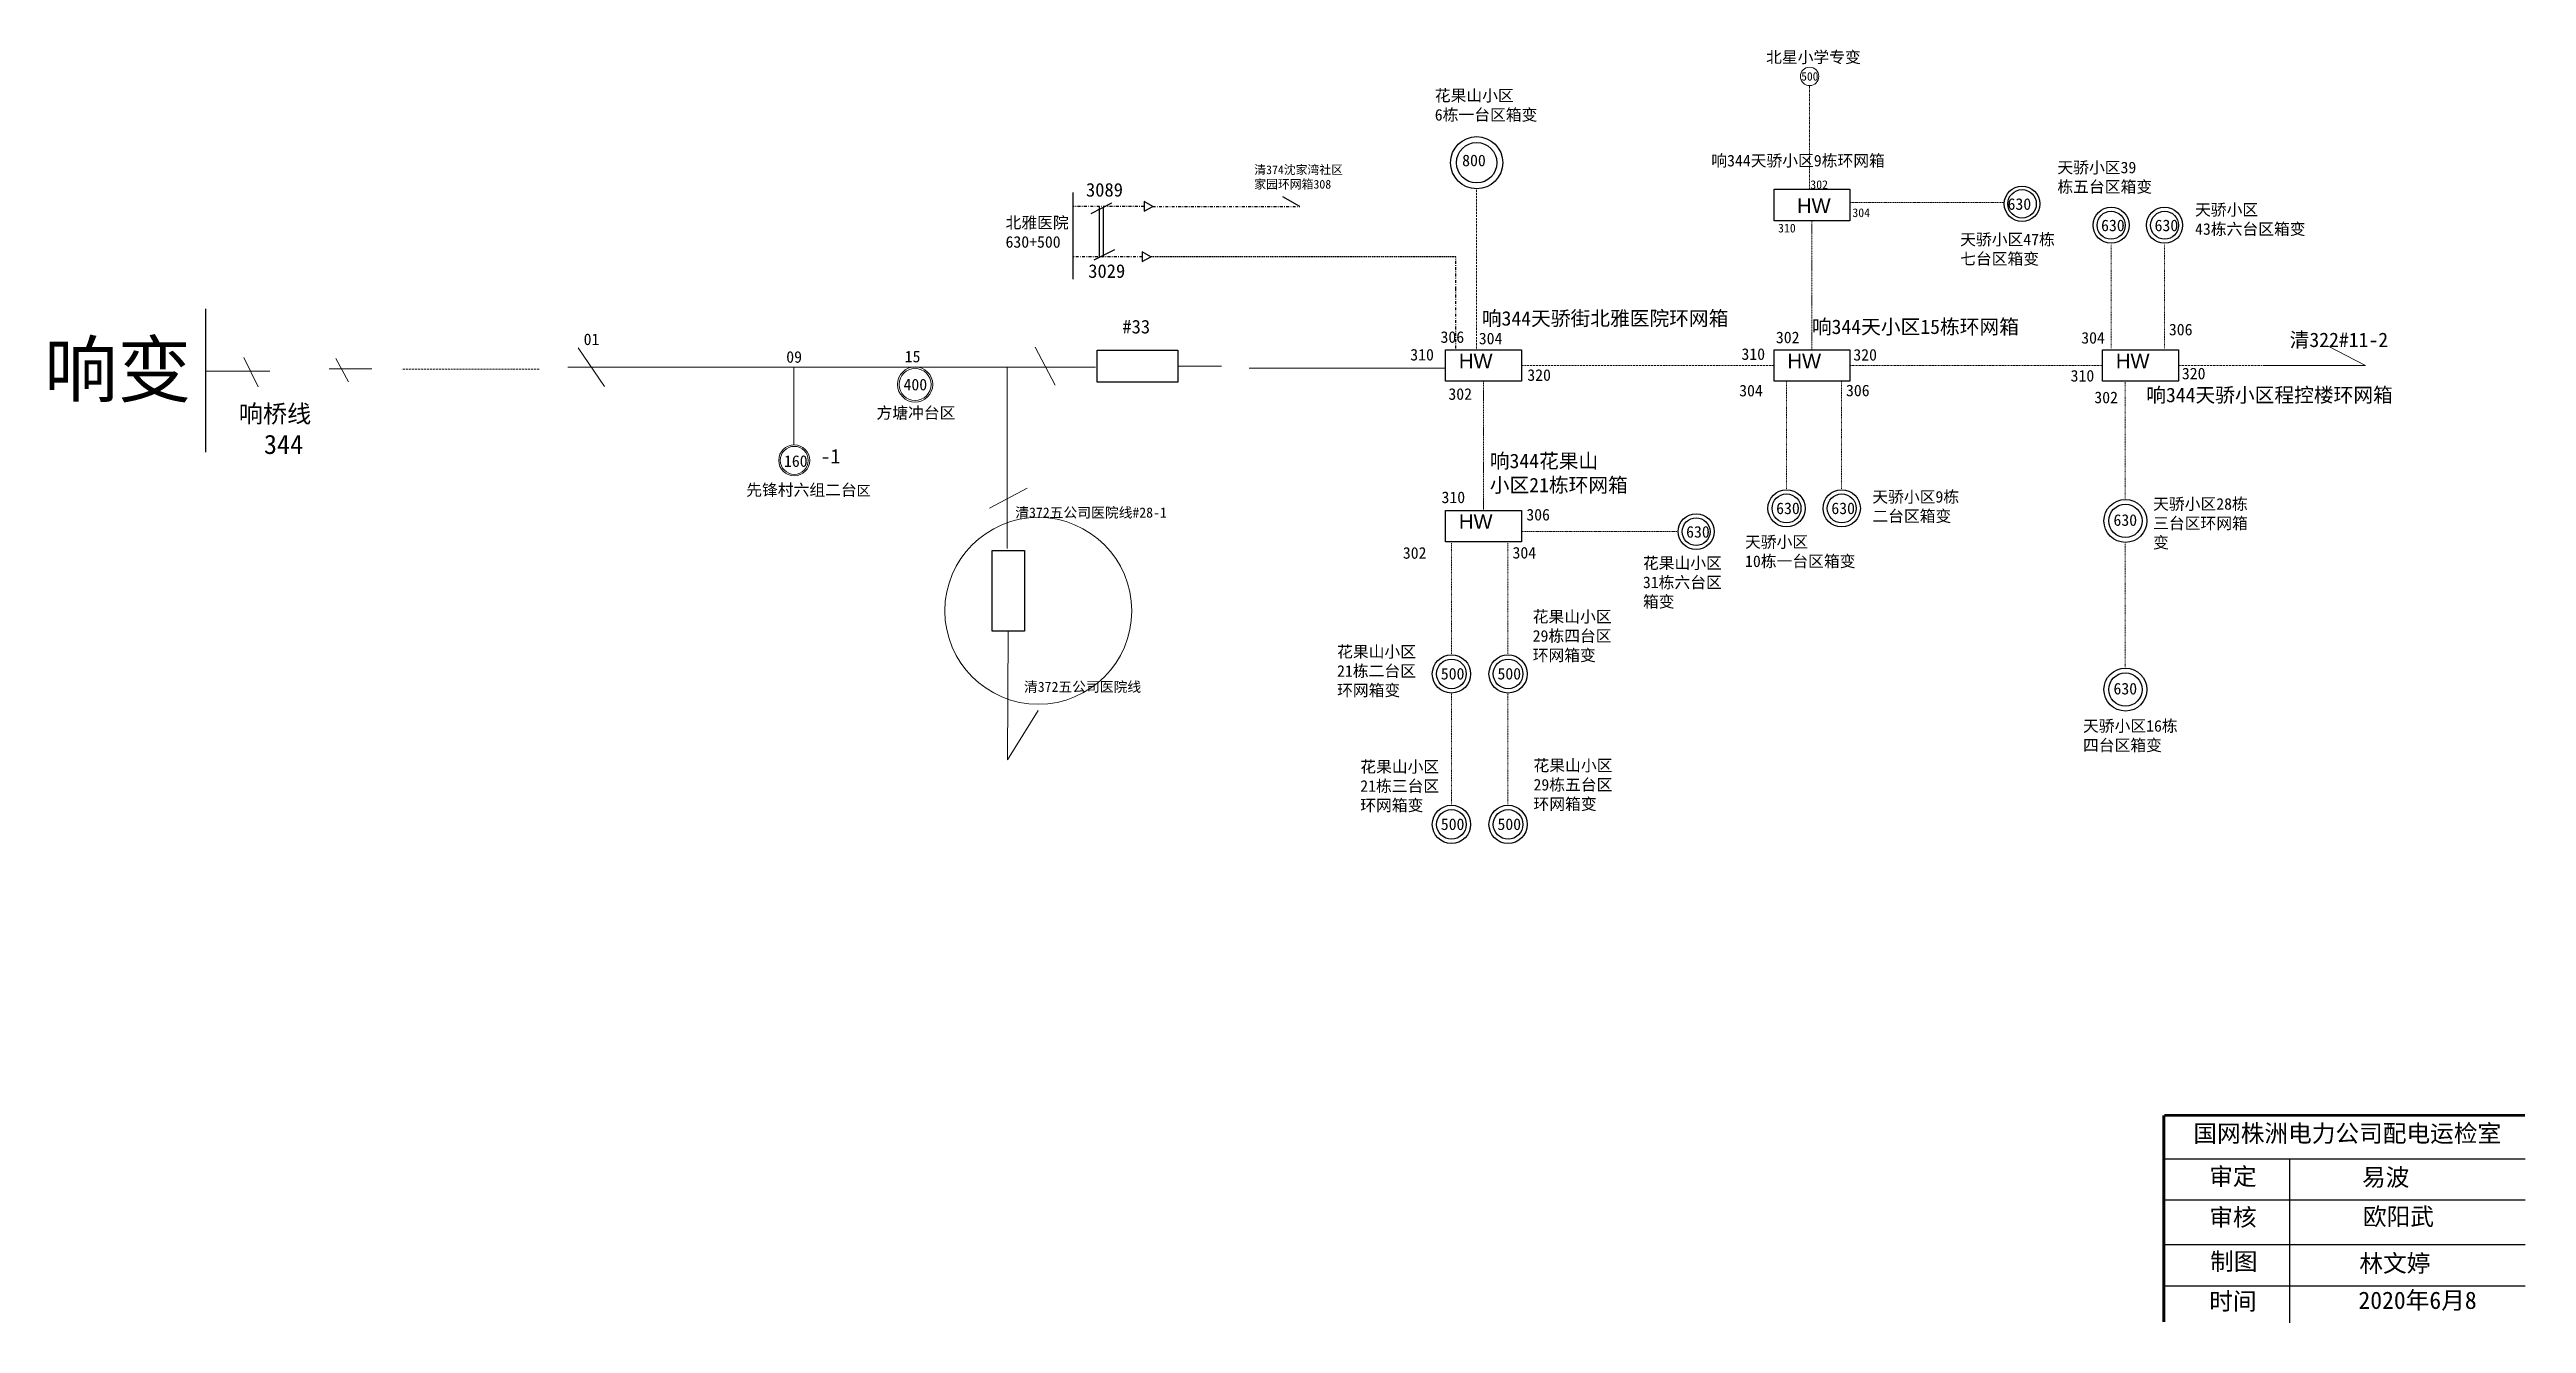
# Model space of a CAD drawing. Header units: millimetres. Extents: x -10679 to -10251, y 620 to 840.
import ezdxf

# ---------------------------------------------------------------- set-up
doc = ezdxf.new("R2010")
doc.units = ezdxf.units.MM
doc.linetypes.add('DASHDOT', pattern=[1, 0.5, -0.25, 0, -0.25])
doc.linetypes.add('DASHED2', pattern=[0.375, 0.25, -0.125])
doc.styles.add('_txtstyle_2.00_0_0', font='simsun.ttc', dxfattribs={"height": 2})
doc.styles.add('_txtstyle_2.50_0_0', font='simsun.ttc', dxfattribs={"height": 2.5})
doc.styles.add('SimSun_txtstyle_1.00_0_0', font='', dxfattribs={"height": 1})
doc.styles.add('SimSun_txtstyle_100.00_0_0100', font='', dxfattribs={"height": 100})
doc.styles.add('SimSun_txtstyle_2.30_0_0', font='', dxfattribs={"height": 2.3})
doc.styles.add('SimSun_txtstyle_3.00_0_0', font='', dxfattribs={"height": 3})
doc.styles.add('SimSun_txtstyle_7.00_0_0', font='', dxfattribs={"height": 7})
doc.styles.add('仿宋_txtstyle_2.00_0_0', font='simfang.ttf', dxfattribs={"height": 2})
doc.styles.add('仿宋_txtstyle_2.35_0_0', font='simfang.ttf', dxfattribs={"height": 2.350953})
doc.styles.add('仿宋_txtstyle_200.00_0_0200', font='simfang.ttf', dxfattribs={"height": 200})
doc.styles.add('字体', font='', dxfattribs={"height": 2.3})
doc.styles.add('宋体_txtstyle_1.75_0_0', font='', dxfattribs={"height": 1.747321})
doc.styles.add('宋体_txtstyle_3.00_0_0', font='', dxfattribs={"height": 3})
doc.styles.add('宋体_txtstyle_300.00_0_0300', font='', dxfattribs={"height": 300})
doc.styles.get('SimSun_txtstyle_1.00_0_0').set_extended_font_data('SimSun')
doc.styles.get('SimSun_txtstyle_100.00_0_0100').set_extended_font_data('SimSun')
doc.styles.get('SimSun_txtstyle_2.30_0_0').set_extended_font_data('SimSun')
doc.styles.get('SimSun_txtstyle_3.00_0_0').set_extended_font_data('SimSun')
doc.styles.get('SimSun_txtstyle_7.00_0_0').set_extended_font_data('SimSun')
doc.styles.get('字体').set_extended_font_data('SimSun')
doc.styles.get('宋体_txtstyle_1.75_0_0').set_extended_font_data('宋体')
doc.styles.get('宋体_txtstyle_3.00_0_0').set_extended_font_data('宋体')
doc.styles.get('宋体_txtstyle_300.00_0_0300').set_extended_font_data('宋体')

msp = doc.modelspace()

# ---------------------------------------------------------------- linework, layer by layer
at = {"color": 7, "linetype": 'DASHED2', "lineweight": 0, "ltscale": 0.595448}
msp.add_line((-10374.61, 833.67), (-10374.61, 815.75), dxfattribs=at)
for p, q in [((-10501.85, 800.22), (-10501.85, 815.17)), ((-10498.77, 811.57), (-10495.2, 813.4)), ((-10462.69, 812.79), (-10465.62, 814.42)), ((-10497.34, 812.79), (-10497.34, 803.99)), ((-10496.6, 804.16), (-10496.6, 812.63)), ((-10498.22, 803.54), (-10494.66, 805.36))]:
    msp.add_line(p, q)
at = {"color": 7, "linetype": 'DASHED2', "lineweight": 0, "ltscale": 1.443101}
msp.add_line((-10432.14, 815.64), (-10432.14, 787.99), dxfattribs=at)
at = {"color": 7, "linetype": 'DASHED2', "lineweight": 0, "ltscale": 0.835822}
for p, q in [((-10367.65, 813.48), (-10341.09, 813.48)), ((-10424.35, 756.59), (-10397.47, 756.59))]:
    msp.add_line(p, q, dxfattribs=at)
at = {"linetype": 'DASHDOT'}
for p, q in [((-10489.59, 812.79), (-10501.85, 812.79)), ((-10488.12, 812.79), (-10462.69, 812.79)), ((-10489.92, 804.09), (-10501.85, 804.09)), ((-10435.71, 798.46), (-10435.71, 804.09)), ((-10435.71, 788.23), (-10435.71, 798.46))]:
    msp.add_line(p, q, dxfattribs=at)
at = {"color": 7, "linetype": 'DASHED2', "lineweight": 0, "ltscale": 0.763077}
for p, q in [((-10374.17, 787.99), (-10374.17, 810.31)), ((-10430.95, 760.23), (-10430.95, 782.55))]:
    msp.add_line(p, q, dxfattribs=at)
at = {"color": 7, "linetype": 'DASHED2', "lineweight": 0, "ltscale": 0.348394}
for p, q in [((-10322.48, 788.26), (-10322.48, 806.28)), ((-10313.24, 788.26), (-10313.24, 806.28)), ((-10378.59, 763.98), (-10378.59, 782.59)), ((-10369.05, 763.98), (-10369.05, 782.59)), ((-10320.02, 762.31), (-10320.02, 782.55)), ((-10436.5, 735.45), (-10436.5, 754.55)), ((-10426.71, 735.45), (-10426.71, 754.55)), ((-10320.02, 733.16), (-10320.02, 754.57)), ((-10436.5, 709.44), (-10436.5, 728.54)), ((-10426.71, 709.44), (-10426.71, 728.54))]:
    msp.add_line(p, q, dxfattribs=at)
at = {"linetype": 'DASHED2'}
msp.add_line((-10435.71, 804.09), (-10488.53, 804.09), dxfattribs=at)
at = {"color": 7, "linetype": 'Continuous', "lineweight": 30, "ltscale": 1.638433}
msp.add_line((-10651.85, 795.07), (-10651.85, 770.33), dxfattribs=at)
at = {"color": 7, "linetype": 'Continuous', "lineweight": 0, "ltscale": 1.527333}
msp.add_line((-10587.44, 788.35), (-10582.86, 781.63), dxfattribs=at)
at = {"color": 7, "linetype": 'Continuous', "lineweight": 0, "ltscale": 0.730551}
for p, q in [((-10505, 781.91), (-10508.44, 788.44)), ((-10516.33, 760.63), (-10509.81, 764.06))]:
    msp.add_line(p, q, dxfattribs=at)
at = {"color": 20, "linetype": 'Continuous', "lineweight": 0, "ltscale": 1.459991, "true_color": 0xef4810}
msp.add_line((-10278.51, 785.27), (-10285.05, 788.66), dxfattribs=at)
at = {"color": 7, "linetype": 'Continuous', "lineweight": 0, "ltscale": 1.444438}
for p, q in [((-10640.7, 784.33), (-10651.82, 784.33)), ((-10645.18, 786.64), (-10642.72, 781.59)), ((-10623.07, 784.68), (-10630.46, 784.68)), ((-10629.29, 786.5), (-10627.12, 782.45))]:
    msp.add_line(p, q, dxfattribs=at)
at = {"color": 7, "linetype": 'DASHED2', "lineweight": 0, "ltscale": 1.375285}
msp.add_line((-10594.15, 784.66), (-10617.91, 784.66), dxfattribs=at)
at = {"color": 7, "linetype": 'Continuous', "lineweight": 0, "ltscale": 2.705556}
msp.add_line((-10589.18, 784.99), (-10529.44, 784.99), dxfattribs=at)
at = {"color": 7, "linetype": 'Continuous', "lineweight": 0, "ltscale": 1.346492}
msp.add_line((-10550.15, 784.99), (-10550.15, 771.62), dxfattribs=at)
at = {"color": 7, "linetype": 'Continuous', "lineweight": 0, "ltscale": 1.42245}
for p, q in [((-10529.44, 784.99), (-10498.02, 784.99)), ((-10513.26, 785.07), (-10513.26, 753.64))]:
    msp.add_line(p, q, dxfattribs=at)
at = {"color": 7, "linetype": 'Continuous', "lineweight": 0, "ltscale": 0.196482}
msp.add_line((-10483.75, 785.17), (-10476.24, 785.17), dxfattribs=at)
at = {"color": 7, "linetype": 'Continuous', "lineweight": 0, "ltscale": 0.835822}
msp.add_line((-10471.46, 784.81), (-10437.66, 784.81), dxfattribs=at)
at = {"color": 7, "linetype": 'DASHED2', "lineweight": 0, "ltscale": 1.356859}
msp.add_line((-10424.39, 785.27), (-10380.73, 785.27), dxfattribs=at)
at = {"color": 7, "linetype": 'DASHED2', "lineweight": 0, "ltscale": 0.652022}
msp.add_line((-10367.61, 785.27), (-10323.96, 785.27), dxfattribs=at)
at = {"color": 7, "linetype": 'DASHED2', "lineweight": 0, "ltscale": 1.459991}
msp.add_line((-10310.84, 785.27), (-10296.39, 785.27), dxfattribs=at)
at = {"color": 20, "linetype": 'Continuous', "lineweight": 0, "ltscale": 0.584246, "true_color": 0xef4810}
msp.add_line((-10296.18, 785.27), (-10278.51, 785.27), dxfattribs=at)
at = {"color": 1, "linetype": 'Continuous', "lineweight": 0, "ltscale": 0.196482}
msp.add_line((-10513.07, 739.37), (-10513.23, 717.15), dxfattribs=at)
at = {"color": 1, "linetype": 'Continuous', "lineweight": 0, "ltscale": 1.368979}
msp.add_line((-10513.23, 717.15), (-10507.89, 725.63), dxfattribs=at)
at = {"linetype": 'Continuous'}
for p, q in [((-10313.3, 648.18), (-10250.93, 648.18)), ((-10291.65, 648.17), (-10291.65, 619.84)), ((-10313.3, 641.08), (-10250.93, 641.08)), ((-10313.3, 633.33), (-10250.93, 633.33)), ((-10313.3, 626.22), (-10250.93, 626.22))]:
    msp.add_line(p, q, dxfattribs=at)
for points in [[(-10488.12, 812.79), (-10489.59, 813.64), (-10489.59, 811.95)], [(-10488.45, 804.09), (-10489.92, 804.93), (-10489.92, 803.24)]]:
    msp.add_lwpolyline(points, close=True)
for points in [[(-10380.73, 815.75), (-10367.61, 815.75), (-10367.61, 810.31), (-10380.73, 810.31)], [(-10497.69, 782.38), (-10497.69, 787.96), (-10483.75, 787.96), (-10483.75, 782.38)], [(-10437.51, 787.99), (-10424.39, 787.99), (-10424.39, 782.55), (-10437.51, 782.55)], [(-10380.73, 787.99), (-10367.61, 787.99), (-10367.61, 782.55), (-10380.73, 782.55)], [(-10323.96, 787.99), (-10310.84, 787.99), (-10310.84, 782.55), (-10323.96, 782.55)], [(-10437.51, 760.23), (-10424.39, 760.23), (-10424.39, 754.79), (-10437.51, 754.79)], [(-10515.86, 753.31), (-10510.28, 753.31), (-10510.28, 739.37), (-10515.86, 739.37)]]:
    msp.add_lwpolyline(points, close=True, dxfattribs=at)
at = {"linetype": 'Continuous', "const_width": 0.5}
for points in [[(-10313.34, 655.68), (-10313.34, 619.96)], [(-10313.3, 655.68), (-10250.93, 655.68)]]:
    msp.add_lwpolyline(points, dxfattribs=at)
at = {"color": 7, "linetype": 'Continuous', "lineweight": 0, "ltscale": 0.566941}
msp.add_circle((-10374.59, 835.25), 1.59, dxfattribs=at)
at = {"linetype": 'Continuous'}
for centre, radius in [((-10432.12, 820.33), 4.51), ((-10432.12, 820.33), 3.49), ((-10337.86, 813.23), 3.07), ((-10337.86, 813.23), 2.46), ((-10322.47, 809.52), 3.12), ((-10322.47, 809.52), 2.42), ((-10313.23, 809.52), 3.12), ((-10313.23, 809.52), 2.42), ((-10378.57, 760.59), 3.22), ((-10378.57, 760.59), 2.5), ((-10369.03, 760.59), 3.22), ((-10369.03, 760.59), 2.5), ((-10320, 758.42), 3.71), ((-10394.19, 756.57), 3.1), ((-10394.19, 756.57), 2.4), ((-10320, 758.42), 2.87), ((-10436.48, 731.98), 3.31), ((-10436.48, 731.98), 2.56), ((-10426.69, 731.98), 3.31), ((-10426.69, 731.98), 2.56), ((-10320, 729.27), 3.71), ((-10320, 729.27), 2.87), ((-10436.48, 705.97), 3.31), ((-10436.48, 705.97), 2.56), ((-10426.69, 705.97), 3.31), ((-10426.69, 705.97), 2.56)]:
    msp.add_circle(centre, radius, dxfattribs=at)
at = {"color": 7, "linetype": 'Continuous', "lineweight": 0, "ltscale": 0.292269}
for centre, radius in [((-10529.18, 782), 3.04), ((-10529.18, 782), 2.75), ((-10550.07, 768.89), 2.68), ((-10550.07, 768.89), 2.42)]:
    msp.add_circle(centre, radius, dxfattribs=at)
at = {"color": 12, "linetype": 'Continuous', "lineweight": 0, "ltscale": 0.992414, "true_color": 0xc00000}
msp.add_circle((-10507.89, 742.88), 16.15, dxfattribs=at)

# ---------------------------------------------------------------- texts
at = {"color": 7, "linetype": 'Continuous', "lineweight": 0, "ltscale": 0.463794, "char_height": 2, "attachment_point": 1, "style": '仿宋_txtstyle_2.00_0_0'}
for s, insert in [('北星小学专变', (-10382.1, 839.58)), ('天骄小区47栋^J七台区箱变', (-10348.56, 808.07))]:
    msp.add_mtext(s, dxfattribs=dict(at, insert=insert))
at = {"color": 7, "linetype": 'Continuous', "lineweight": 0, "ltscale": 0.174982, "insert": (-10376.03, 835.98), "char_height": 1.456, "attachment_point": 1, "style": '宋体_txtstyle_300.00_0_0300'}
msp.add_mtext('500', dxfattribs=at)
at = {"color": 7, "linetype": 'DASHED2', "lineweight": 0, "ltscale": 0.731461, "char_height": 2, "attachment_point": 1, "style": '_txtstyle_2.50_0_0'}
for s, insert, width in [('{\\fSimSun|b0|i0|c134|p2;花果山小区}^J6{\\fSimSun|b0|i0|c134|p2;栋一台区箱变}', (-10439.36, 832.95), 20.2256), ('{\\fSimSun|b0|i0|c134|p2;天骄小区}28{\\fSimSun|b0|i0|c134|p2;栋三台区环网箱变}', (-10315.21, 762.36), 16.6212), ('{\\fSimSun|b0|i0|c134|p2;花果山小区}^J31{\\fSimSun|b0|i0|c134|p2;栋六台区箱变}', (-10403.39, 752.14), 13.9133), ('{\\fSimSun|b0|i0|c134|p2;花果山小区}29{\\fSimSun|b0|i0|c134|p2;栋四台区环网箱变}', (-10422.44, 742.88), 14.832), ('{\\fSimSun|b0|i0|c134|p2;花果山小区}21{\\fSimSun|b0|i0|c134|p2;栋二台区环网箱变}', (-10456.25, 736.82), 14.832), ('{\\fSimSun|b0|i0|c134|p2;花果山小区}21{\\fSimSun|b0|i0|c134|p2;栋三台区环网箱变}', (-10452.24, 716.94), 14.832), ('{\\fSimSun|b0|i0|c134|p2;花果山小区}29{\\fSimSun|b0|i0|c134|p2;栋五台区环网箱变}', (-10422.3, 717.16), 14.832)]:
    msp.add_mtext(s, dxfattribs=dict(at, insert=insert, width=width))
at = {"color": 7, "linetype": 'DASHED2', "lineweight": 0, "ltscale": 1.194684, "attachment_point": 1, "style": '_txtstyle_2.50_0_0'}
for s, insert, char_height in [('{\\fSimSun|b0|i0|c134|p2;响}344{\\fSimSun|b0|i0|c134|p2;天骄小区}9{\\fSimSun|b0|i0|c134|p2;栋环网箱}', (-10391.57, 821.7), 2), ('响344天骄街北雅医院环网箱', (-10431.23, 794.68), 2.5), ('响344天小区15栋环网箱', (-10374.19, 793.23), 2.5), ('清322#11-2', (-10291.61, 790.97), 2.5), ('响344天骄小区程控楼环网箱', (-10316.4, 781.44), 2.5)]:
    msp.add_mtext(s, dxfattribs=dict(at, insert=insert, char_height=char_height))
at = {"attachment_point": 1}
for s, insert, char_height, width in [('{\\fSimSun|b0|i0|c134|p2;清374沈家湾社区家园环网箱308}', (-10470.56, 819.86), 1.5, 15.7631), ('-1', (-10545.5, 770.85), 2.5, 10.0862)]:
    msp.add_mtext(s, dxfattribs=dict(at, insert=insert, char_height=char_height, width=width))
for s, insert, char_height, width, style in [('800', (-10434.63, 821.73), 2, 3.748, '_txtstyle_2.50_0_0'), ('{\\fArial|b0|i0|c0|p32;HW}', (-10376.76, 814.16), 2.5, 91.9326, '_txtstyle_2.50_0_0'), ('{\\H0.6x;302}', (-10374.46, 817.29), 2.5, 24.8936, '_txtstyle_2.50_0_0'), ('630', (-10340.37, 814.19), 2, 2.5467, '_txtstyle_2.00_0_0'), ('{\\H0.6x;310}', (-10380.04, 809.78), 2.5, 18.0006, '_txtstyle_2.50_0_0'), ('{\\H0.6x;304}', (-10367.19, 812.44), 2.5, 24.8936, '_txtstyle_2.50_0_0'), ('630', (-10324.2, 810.5), 2, 2.5942, '_txtstyle_2.00_0_0'), ('630', (-10314.96, 810.5), 2, 2.5942, '_txtstyle_2.00_0_0'), ('306', (-10312.48, 792.5), 2, 25.3576, '_txtstyle_2.50_0_0'), ('310', (-10443.6, 788.15), 2, 18.0006, '_txtstyle_2.50_0_0'), ('306', (-10438.37, 791.2), 2, 18.0006, '_txtstyle_2.50_0_0'), ('304', (-10431.76, 790.95), 2, 18.0006, '_txtstyle_2.50_0_0'), ('310', (-10386.36, 788.26), 2, 18.0006, '_txtstyle_2.50_0_0'), ('302', (-10380.4, 791.14), 2, 18.0006, '_txtstyle_2.50_0_0'), ('320', (-10367.02, 788.13), 2, 18.0006, '_txtstyle_2.50_0_0'), ('304', (-10327.63, 791.07), 2, 26.1823, '_txtstyle_2.50_0_0'), ('{\\fArial|b0|i0|c0|p32;HW}', (-10435.19, 787.32), 2.5, 91.9326, '_txtstyle_2.50_0_0'), ('320', (-10423.37, 784.63), 2, 18.0006, '_txtstyle_2.50_0_0'), ('{\\fArial|b0|i0|c0|p32;HW}', (-10378.41, 787.32), 2.5, 91.9326, '_txtstyle_2.50_0_0'), ('310', (-10329.47, 784.51), 2, 18.0006, '_txtstyle_2.50_0_0'), ('{\\fArial|b0|i0|c0|p32;HW}', (-10321.64, 787.32), 2.5, 91.9326, '_txtstyle_2.50_0_0'), ('320', (-10310.24, 784.9), 2, 18.0006, '_txtstyle_2.50_0_0'), ('302', (-10437.01, 781.35), 2, 18.0006, '_txtstyle_2.50_0_0'), ('304', (-10386.75, 781.95), 2, 26.1823, '_txtstyle_2.50_0_0'), ('306', (-10368.29, 781.97), 2, 26.1823, '_txtstyle_2.50_0_0'), ('302', (-10325.37, 780.77), 2, 30.1066, '_txtstyle_2.00_0_0'), ('310', (-10438.2, 763.5), 2, 18.0006, '_txtstyle_2.50_0_0'), ('{\\fArial|b0|i0|c0|p32;HW}', (-10435.19, 759.57), 2.5, 91.9326, '_txtstyle_2.50_0_0'), ('306', (-10423.54, 760.5), 2, 25.2016, '_txtstyle_2.50_0_0'), ('630', (-10380.36, 761.6), 2, 2.6786, '_txtstyle_2.50_0_0'), ('630', (-10370.82, 761.6), 2, 2.6786, '_txtstyle_2.50_0_0'), ('630', (-10322.06, 759.57), 2, 3.0801, '_txtstyle_2.00_0_0'), ('302', (-10444.88, 753.89), 2, 26.8658, '_txtstyle_2.50_0_0'), ('304', (-10425.93, 753.92), 2, 26.8658, '_txtstyle_2.50_0_0'), ('630', (-10395.92, 757.53), 2, 2.5782, '_txtstyle_2.50_0_0'), ('500', (-10438.32, 733.01), 2, 2.7485, '_txtstyle_2.50_0_0'), ('500', (-10428.53, 733.01), 2, 2.7485, '_txtstyle_2.50_0_0'), ('630', (-10322.06, 730.43), 2, 3.0801, '_txtstyle_2.50_0_0'), ('500', (-10438.32, 707), 2, 2.7485, '_txtstyle_2.50_0_0'), ('500', (-10428.53, 707), 2, 2.7485, '_txtstyle_2.50_0_0')]:
    msp.add_mtext(s, dxfattribs=dict(at, insert=insert, char_height=char_height, width=width, style=style))
at = {"color": 7, "linetype": 'Continuous', "lineweight": 0, "ltscale": 1.698917, "char_height": 2, "attachment_point": 1, "style": '仿宋_txtstyle_200.00_0_0200'}
for s, insert in [('天骄小区39^J栋五台区箱变', (-10331.75, 820.51)), ('天骄小区^J43栋六台区箱变', (-10307.96, 813.21))]:
    msp.add_mtext(s, dxfattribs=dict(at, insert=insert))
at = {"color": 7, "linetype": 'DASHED2', "lineweight": 0, "ltscale": 1.143461, "char_height": 2.351, "attachment_point": 1, "style": '仿宋_txtstyle_2.35_0_0'}
for s, insert in [('3089', (-10499.65, 816.83)), ('3029', (-10499.26, 802.78)), ('#33', (-10493.36, 793.17))]:
    msp.add_mtext(s, dxfattribs=dict(at, insert=insert))
at = {"color": 7, "linetype": 'DASHED2', "lineweight": 0, "ltscale": 0.731461, "true_color": 0xffffff, "insert": (-10513.55, 810.98), "char_height": 2, "width": 10.997, "attachment_point": 1, "style": '_txtstyle_2.50_0_0'}
msp.add_mtext('北雅医院630+500', dxfattribs=at)
at = {"linetype": 'Continuous', "attachment_point": 1}
for s, insert, char_height, width, style in [('响变', (-10679.72, 789.25), 9.319, 44.5983, 'SimSun_txtstyle_7.00_0_0'), ('响桥线', (-10646.08, 778.47), 3.062, 17.4664, 'SimSun_txtstyle_2.30_0_0'), ('344', (-10641.73, 773.32), 3.328, 7.5293, '_txtstyle_2.50_0_0'), ('{\\fSimSun|b0|i0|c134|p2;国网株洲电力公司配电运检室}', (-10308.25, 654.07), 3, 82.0179, '字体'), ('审定', (-10305.51, 646.62), 3, 23.4615, '字体'), ('易波', (-10279.1, 646.49), 3, 23.4615, '宋体_txtstyle_3.00_0_0'), ('审核', (-10305.51, 639.56), 3, 23.4615, '字体'), ('欧阳武', (-10278.94, 639.69), 3, 33.0539, '字体'), ('制图', (-10305.35, 631.94), 3, 23.4615, '字体'), ('林文婷', (-10279.57, 631.6), 3, 23.4615, 'SimSun_txtstyle_3.00_0_0'), ('时间', (-10305.51, 625.05), 3, 23.4615, '字体'), ('2020年6月8', (-10279.72, 625.22), 3, 32.0495, '宋体_txtstyle_3.00_0_0')]:
    msp.add_mtext(s, dxfattribs=dict(at, insert=insert, char_height=char_height, width=width, style=style))
at = {"color": 7, "linetype": 'Continuous', "lineweight": 0, "ltscale": 1.684792, "insert": (-10586.47, 790.81), "char_height": 2, "attachment_point": 1, "style": '仿宋_txtstyle_200.00_0_0200'}
msp.add_mtext('01', dxfattribs=at)
at = {"color": 7, "linetype": 'Continuous', "lineweight": 0, "ltscale": 1.527333, "insert": (-10551.45, 787.76), "char_height": 2, "attachment_point": 1, "style": '仿宋_txtstyle_200.00_0_0200'}
msp.add_mtext('09', dxfattribs=at)
at = {"color": 7, "linetype": 'DASHED2', "lineweight": 0, "ltscale": 0.484737, "insert": (-10530.98, 787.83), "char_height": 2, "attachment_point": 1, "style": '仿宋_txtstyle_2.00_0_0'}
msp.add_mtext('15', dxfattribs=at)
at = {"color": 7, "linetype": 'Continuous', "lineweight": 0, "ltscale": 0.292269, "char_height": 2, "attachment_point": 1}
for s, insert, style in [('400', (-10531.18, 782.99), 'SimSun_txtstyle_100.00_0_0100'), ('160', (-10551.84, 769.76), 'SimSun_txtstyle_1.00_0_0')]:
    msp.add_mtext(s, dxfattribs=dict(at, insert=insert, style=style))
at = {"color": 7, "linetype": 'Continuous', "lineweight": 0, "ltscale": 0.139207, "attachment_point": 1}
for s, insert, char_height, style in [('方塘冲台区', (-10535.86, 778.1), 2, 'SimSun_txtstyle_100.00_0_0100'), ('{\\H1.145x;先锋村六组二台}区', (-10558.37, 764.78), 1.7473, 'SimSun_txtstyle_1.00_0_0'), ('清372五公司医院线#28-1', (-10511.87, 760.74), 1.7473, '宋体_txtstyle_1.75_0_0'), ('清372五公司医院线', (-10510.36, 730.62), 1.747, '宋体_txtstyle_1.75_0_0')]:
    msp.add_mtext(s, dxfattribs=dict(at, insert=insert, char_height=char_height, style=style))
at = {"color": 7, "linetype": 'DASHED2', "lineweight": 0, "ltscale": 2.708925, "insert": (-10429.86, 770.04), "char_height": 2.5, "attachment_point": 1, "style": '_txtstyle_2.50_0_0'}
msp.add_mtext('{\\fSimSun|b0|i0|c134|p2;响}344{\\fSimSun|b0|i0|c134|p2;花果山}^J{\\fSimSun|b0|i0|c134|p2;小区}21{\\fSimSun|b0|i0|c134|p2;栋环网箱}', dxfattribs=at)
at = {"color": 7, "linetype": 'Continuous', "lineweight": 0, "ltscale": 0.795597, "attachment_point": 1, "style": '_txtstyle_2.50_0_0'}
for s, insert, char_height in [('{\\fSimSun|b0|i0|c134|p2;天骄小区}9{\\fSimSun|b0|i0|c134|p2;栋}^J{\\fSimSun|b0|i0|c134|p2;二台区箱变}', (-10363.74, 763.59), 2), ('{\\fSimSun|b0|i0|c134|p2;\\H0.8x;天骄小区\\Fsimsun.ttc|c134;^J10\\fSimSun|b0|i0|c134|p2;栋一台区箱变}', (-10385.74, 755.79), 2.5), ('{\\fSimSun|b0|i0|c134|p2;天骄小区}16{\\fSimSun|b0|i0|c134|p2;栋}^J{\\fSimSun|b0|i0|c134|p2;四台区箱变}', (-10327.33, 723.99), 2)]:
    msp.add_mtext(s, dxfattribs=dict(at, insert=insert, char_height=char_height))

doc.saveas('drawing.dxf')
